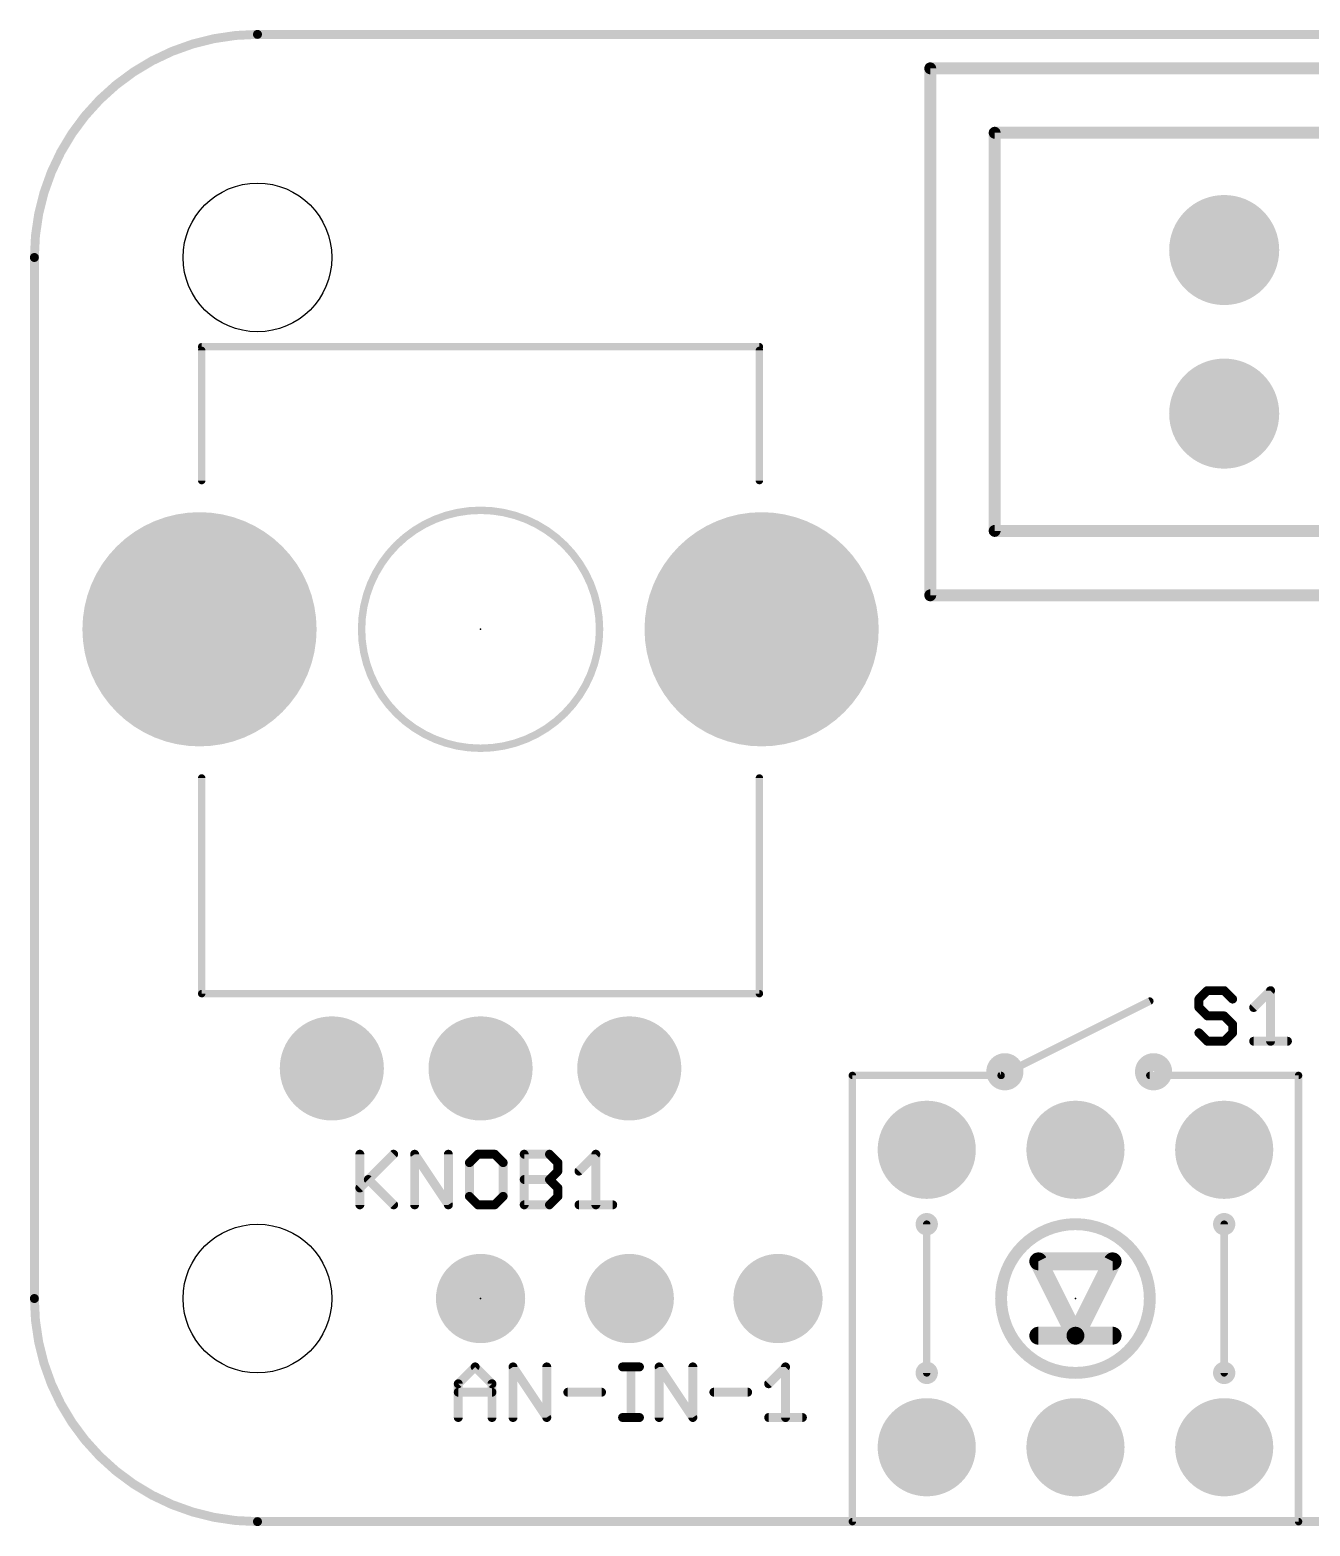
# Model space of a CAD drawing. Extents: x -0.1 to 50.9, y -0.1 to 25.5.
# Drawn here: x -0.08 to 21.79, y -0.08 to 25.48 of the extents above; entities that cross this region are included whole.
import ezdxf

# ---------------------------------------------------------------- set-up
doc = ezdxf.new("R2010")
doc.units = 0
for name, color, linetype in [('17', 94, 'CONTINUOUS'), ('20', 178, 'CONTINUOUS'), ('21', 250, 'CONTINUOUS'), ('22', 250, 'CONTINUOUS'), ('23', 178, 'CONTINUOUS'), ('25', 250, 'CONTINUOUS'), ('51', 250, 'CONTINUOUS'), ('52', 250, 'CONTINUOUS')]:
    doc.layers.add(name, color=color, linetype=linetype)

# ---------------------------------------------------------------- blocks, each defined once
blk = doc.blocks.new('RECT')
blk.add_solid([(-0.5, -0.5), (0.5, -0.5), (-0.5, 0.5), (0.5, 0.5)])
blk = doc.blocks.new('ROUNDP')
at = {"const_width": 0.5}
blk.add_lwpolyline([(0, -0.25, 1), (0, 0.25, 1), (0, -0.25)], format="xyb", dxfattribs=at)

msp = doc.modelspace()

# ---------------------------------------------------------------- linework, layer by layer
at = {"layer": '20'}
for points, const_width in [([(3.81, 25.4, 0.4142), (0, 21.59)], 0.1524), ([(3.81, 25.4381, 1), (3.81, 25.3619)], 0.0762), ([(3.81, 25.3619, 1), (3.81, 25.4381)], 0.0762), ([(0.0381, 21.59, 1), (-0.0381, 21.59)], 0.0762), ([(-0.0381, 21.59, 1), (0.0381, 21.59)], 0.0762), ([(0, 3.81, 0.4142), (3.81, 0)], 0.1524), ([(0.0381, 3.81, 1), (-0.0381, 3.81)], 0.0762), ([(-0.0381, 3.81, 1), (0.0381, 3.81)], 0.0762), ([(3.81, 0.0381, 1), (3.81, -0.0381)], 0.0762), ([(3.81, -0.0381, 1), (3.81, 0.0381)], 0.0762)]:
    msp.add_lwpolyline(points, format="xyb", dxfattribs=dict(at, const_width=const_width))
at = {"layer": '20', "const_width": 0.1524}
for points in [[(46.99, 25.4), (3.81, 25.4)], [(0, 21.59), (0, 3.81)], [(3.81, 0), (46.99, 0)]]:
    msp.add_lwpolyline(points, dxfattribs=at)
at = {"layer": '20'}
for centre in [(3.81, 21.59), (3.81, 3.81)]:
    msp.add_circle(centre, 1.27, dxfattribs=at)
at = {"layer": '21'}
for points, const_width in [([(2.8893, 20.0025, 1), (2.8257, 20.0025)], 0.0635), ([(2.8575, 20.0978, 1), (2.8575, 20.0343)], 0.0635), ([(12.4143, 20.0025, 1), (12.3507, 20.0025)], 0.0635), ([(12.3825, 20.0343, 1), (12.3825, 20.0978)], 0.0635), ([(2.8257, 17.78, 1), (2.8893, 17.78)], 0.0635), ([(12.3507, 17.78, 1), (12.4143, 17.78)], 0.0635), ([(7.62, 13.208, 1), (7.62, 17.272, 1), (7.62, 13.208)], 0.127), ([(2.8893, 12.7, 1), (2.8257, 12.7)], 0.0635), ([(12.4143, 12.7, 1), (12.3507, 12.7)], 0.0635), ([(2.8257, 9.017, 1), (2.8893, 9.017)], 0.0635), ([(2.8575, 9.0488, 1), (2.8575, 8.9853)], 0.0635), ([(12.3507, 9.017, 1), (12.4143, 9.017)], 0.0635), ([(12.3825, 8.9853, 1), (12.3825, 9.0488)], 0.0635), ([(19.0642, 8.8616, 1), (19.0358, 8.9184)], 0.0635), ([(16.574, 7.5306, 1), (16.574, 7.8354, 1), (16.574, 7.5306)], 0.3302), ([(19.114, 7.5306, 1), (19.114, 7.8354, 1), (19.114, 7.5306)], 0.3302), ([(14.0018, 7.62, 1), (13.9383, 7.62)], 0.0635), ([(13.97, 7.6517, 1), (13.97, 7.5883)], 0.0635), ([(16.4958, 7.6484, 1), (16.5242, 7.5916)], 0.0635), ([(16.51, 7.5883, 1), (16.51, 7.6517)], 0.0635), ([(19.05, 7.6517, 1), (19.05, 7.5883)], 0.0635), ([(21.6217, 7.62, 1), (21.5583, 7.62)], 0.0635), ([(21.59, 7.5883, 1), (21.59, 7.6517)], 0.0635), ([(15.24, 4.953, 1), (15.24, 5.207, 1), (15.24, 4.953)], 0.127), ([(15.2718, 5.08, 1), (15.2082, 5.08)], 0.0635), ([(17.78, 2.54, 1), (17.78, 5.08, 1), (17.78, 2.54)], 0.2032), ([(20.32, 4.953, 1), (20.32, 5.207, 1), (20.32, 4.953)], 0.127), ([(20.3517, 5.08, 1), (20.2883, 5.08)], 0.0635), ([(17.145, 4.5212, 1), (17.145, 4.3688)], 0.1524), ([(17.2132, 4.4791, 1), (17.0768, 4.4109)], 0.1524), ([(18.4832, 4.4109, 1), (18.3468, 4.4791)], 0.1524), ([(18.415, 4.3688, 1), (18.415, 4.5212)], 0.1524), ([(17.145, 3.2512, 1), (17.145, 3.0988)], 0.1524), ([(17.78, 3.2512, 1), (17.78, 3.0988)], 0.1524), ([(17.78, 3.0988, 1), (17.78, 3.2512)], 0.1524), ([(18.415, 3.0988, 1), (18.415, 3.2512)], 0.1524), ([(17.7118, 3.2091, 1), (17.8482, 3.1409)], 0.1524), ([(17.7118, 3.1409, 1), (17.8482, 3.2091)], 0.1524), ([(15.24, 2.413, 1), (15.24, 2.667, 1), (15.24, 2.413)], 0.127), ([(15.2082, 2.54, 1), (15.2718, 2.54)], 0.0635), ([(20.32, 2.413, 1), (20.32, 2.667, 1), (20.32, 2.413)], 0.127), ([(20.2883, 2.54, 1), (20.3517, 2.54)], 0.0635), ([(13.97, 0.0318, 1), (13.97, -0.0318)], 0.0635), ([(13.9383, 0, 1), (14.0018, 0)], 0.0635), ([(21.5583, 0, 1), (21.6217, 0)], 0.0635), ([(21.59, -0.0318, 1), (21.59, 0.0318)], 0.0635)]:
    msp.add_lwpolyline(points, format="xyb", dxfattribs=dict(at, const_width=const_width))
for points, const_width in [([(12.3825, 20.066), (2.8575, 20.066)], 0.127), ([(2.8575, 17.78), (2.8575, 20.0025)], 0.127), ([(12.3825, 17.78), (12.3825, 20.0025)], 0.127), ([(2.8575, 9.017), (2.8575, 12.7)], 0.127), ([(12.3825, 9.017), (12.3825, 12.7)], 0.127), ([(2.8575, 9.017), (12.3825, 9.017)], 0.127), ([(16.51, 7.62), (19.05, 8.89)], 0.127), ([(13.97, 7.62), (13.97, 0)], 0.127), ([(13.97, 7.62), (16.51, 7.62)], 0.127), ([(19.05, 7.62), (21.59, 7.62)], 0.127), ([(21.59, 0), (21.59, 7.62)], 0.127), ([(15.24, 5.08), (15.24, 2.54)], 0.127), ([(20.32, 5.08), (20.32, 2.54)], 0.127), ([(18.415, 4.445), (17.145, 4.445)], 0.3048), ([(17.145, 4.445), (17.78, 3.175)], 0.3048), ([(17.78, 3.175), (18.415, 4.445)], 0.3048), ([(17.78, 3.175), (17.145, 3.175)], 0.3048), ([(18.415, 3.175), (17.78, 3.175)], 0.3048), ([(21.59, 0), (13.97, 0)], 0.127)]:
    msp.add_lwpolyline(points, dxfattribs=dict(at, const_width=const_width))
at = {"layer": '22', "const_width": 0.2032}
for points in [[(35.5, 24.82), (15.3, 24.82)], [(15.3, 24.82), (15.3, 15.82)], [(15.3, 15.82), (23.2, 15.82)]]:
    msp.add_lwpolyline(points, dxfattribs=at)
at = {"layer": '22', "const_width": 0.1016}
for points in [[(15.3, 24.8708, 1), (15.3, 24.7692)], [(15.3508, 24.82, 1), (15.2492, 24.82)], [(15.3, 15.8708, 1), (15.3, 15.7692)], [(15.2492, 15.82, 1), (15.3508, 15.82)]]:
    msp.add_lwpolyline(points, format="xyb", dxfattribs=at)
at = {"layer": '23'}
for p in [(7.62, 15.24), (7.62, 3.81), (17.78, 3.81)]:
    msp.add_point(p, dxfattribs=at)
at = {"layer": '25', "const_width": 0.1524}
for points in [[(20.0323, 9.0685), (19.8882, 8.9245)], [(19.8882, 8.9245), (19.8882, 8.7804)], [(20.3204, 9.0685), (20.0323, 9.0685)], [(20.4644, 8.9245), (20.3204, 9.0685)], [(20.8237, 8.7804), (21.1118, 9.0685)], [(21.1118, 9.0685), (21.1118, 8.2042)], [(19.8882, 8.7804), (20.0323, 8.6364)], [(20.0323, 8.6364), (20.3204, 8.6364)], [(20.3204, 8.6364), (20.4644, 8.4923)], [(20.4644, 8.4923), (20.4644, 8.3483)], [(20.0323, 8.2042), (19.8882, 8.3483)], [(20.3204, 8.2042), (20.0323, 8.2042)], [(20.4644, 8.3483), (20.3204, 8.2042)], [(20.8237, 8.2042), (21.3999, 8.2042)], [(5.5586, 6.2745), (5.5586, 5.4102)], [(5.5586, 5.6983), (6.1348, 6.2745)], [(6.4941, 5.4102), (6.4941, 6.2745)], [(6.4941, 6.2745), (7.0703, 5.4102)], [(7.0703, 5.4102), (7.0703, 6.2745)], [(7.5737, 6.2745), (7.4296, 6.1305)], [(7.4296, 6.1305), (7.4296, 5.5543)], [(7.8618, 6.2745), (7.5737, 6.2745)], [(8.0059, 6.1305), (7.8618, 6.2745)], [(8.0059, 5.5543), (8.0059, 6.1305)], [(8.3652, 5.4102), (8.3652, 6.2745)], [(8.3652, 6.2745), (8.7973, 6.2745)], [(8.7973, 6.2745), (8.9414, 6.1305)], [(8.9414, 6.1305), (8.9414, 5.9864)], [(9.3007, 5.9864), (9.5888, 6.2745)], [(9.5888, 6.2745), (9.5888, 5.4102)], [(5.7027, 5.8424), (6.1348, 5.4102)], [(8.3652, 5.8424), (8.7973, 5.8424)], [(8.9414, 5.9864), (8.7973, 5.8424)], [(8.7973, 5.8424), (8.9414, 5.6983)], [(7.4296, 5.5543), (7.5737, 5.4102)], [(7.8618, 5.4102), (8.0059, 5.5543)], [(8.9414, 5.5543), (8.7973, 5.4102)], [(8.9414, 5.6983), (8.9414, 5.5543)], [(7.5737, 5.4102), (7.8618, 5.4102)], [(8.7973, 5.4102), (8.3652, 5.4102)], [(9.3007, 5.4102), (9.8769, 5.4102)], [(7.239, 2.3542), (7.5271, 2.6423)], [(7.5271, 2.6423), (7.8152, 2.3542)], [(8.1745, 1.778), (8.1745, 2.6423)], [(8.1745, 2.6423), (8.7507, 1.778)], [(8.7507, 1.778), (8.7507, 2.6423)], [(10.0456, 2.6423), (10.3337, 2.6423)], [(10.1896, 1.778), (10.1896, 2.6423)], [(10.6692, 1.778), (10.6692, 2.6423)], [(10.6692, 2.6423), (11.2455, 1.778)], [(11.2455, 1.778), (11.2455, 2.6423)], [(12.5403, 2.3542), (12.8284, 2.6423)], [(12.8284, 2.6423), (12.8284, 1.778)], [(7.239, 1.778), (7.239, 2.3542)], [(7.8152, 2.3542), (7.8152, 1.778)], [(7.239, 2.2102), (7.8152, 2.2102)], [(9.11, 2.2102), (9.6863, 2.2102)], [(11.6048, 2.2102), (12.181, 2.2102)], [(10.0456, 1.778), (10.3337, 1.778)], [(12.5403, 1.778), (13.1165, 1.778)]]:
    msp.add_lwpolyline(points, dxfattribs=at)
at = {"layer": '25', "const_width": 0.0762}
for points in [[(19.9263, 8.9245, 1), (19.8501, 8.9245)], [(19.8613, 8.9514, 1), (19.9151, 8.8975)], [(20.0323, 9.1066, 1), (20.0323, 9.0304)], [(20.0592, 9.0416, 1), (20.0053, 9.0955)], [(20.3473, 9.0955, 1), (20.2934, 9.0416)], [(20.3204, 9.0304, 1), (20.3204, 9.1066)], [(20.4375, 8.8975, 1), (20.4914, 8.9514)], [(21.1499, 9.0685, 1), (21.0737, 9.0685)], [(21.1388, 9.0416, 1), (21.0849, 9.0955)], [(19.9151, 8.8074, 1), (19.8613, 8.7535)], [(19.8501, 8.7804, 1), (19.9263, 8.7804)], [(20.0323, 8.6745, 1), (20.0323, 8.5983)], [(20.0053, 8.6094, 1), (20.0592, 8.6633)], [(20.3473, 8.6633, 1), (20.2934, 8.6094)], [(20.3204, 8.5983, 1), (20.3204, 8.6745)], [(20.7968, 8.8074, 1), (20.8507, 8.7535)], [(20.5025, 8.4923, 1), (20.4263, 8.4923)], [(20.4375, 8.4654, 1), (20.4914, 8.5193)], [(19.9151, 8.3752, 1), (19.8613, 8.3213)], [(20.0323, 8.2423, 1), (20.0323, 8.1661)], [(20.0053, 8.1773, 1), (20.0592, 8.2311)], [(20.2934, 8.2311, 1), (20.3473, 8.1773)], [(20.3204, 8.1661, 1), (20.3204, 8.2423)], [(20.4263, 8.3483, 1), (20.5025, 8.3483)], [(20.4914, 8.3213, 1), (20.4375, 8.3752)], [(20.8237, 8.2423, 1), (20.8237, 8.1661)], [(21.0737, 8.2042, 1), (21.1499, 8.2042)], [(21.3999, 8.1661, 1), (21.3999, 8.2423)], [(5.5967, 6.2745, 1), (5.5205, 6.2745)], [(6.1618, 6.2476, 1), (6.1079, 6.3015)], [(6.5258, 6.2957, 1), (6.4624, 6.2534)], [(6.5322, 6.2745, 1), (6.456, 6.2745)], [(7.1084, 6.2745, 1), (7.0322, 6.2745)], [(7.4677, 6.1305, 1), (7.3915, 6.1305)], [(7.4027, 6.1574, 1), (7.4566, 6.1035)], [(7.5737, 6.3126, 1), (7.5737, 6.2364)], [(7.6006, 6.2476, 1), (7.5468, 6.3015)], [(7.8888, 6.3015, 1), (7.8349, 6.2476)], [(7.8618, 6.2364, 1), (7.8618, 6.3126)], [(8.044, 6.1305, 1), (7.9678, 6.1305)], [(7.9789, 6.1035, 1), (8.0328, 6.1574)], [(8.4033, 6.2745, 1), (8.3271, 6.2745)], [(8.3652, 6.3126, 1), (8.3652, 6.2364)], [(8.8243, 6.3015, 1), (8.7704, 6.2476)], [(8.7973, 6.2364, 1), (8.7973, 6.3126)], [(8.9795, 6.1305, 1), (8.9033, 6.1305)], [(8.9144, 6.1035, 1), (8.9683, 6.1574)], [(9.6269, 6.2745, 1), (9.5507, 6.2745)], [(9.6157, 6.2476, 1), (9.5618, 6.3015)], [(5.7296, 5.8693, 1), (5.6757, 5.8154)], [(8.3652, 5.8805, 1), (8.3652, 5.8043)], [(8.8243, 5.8693, 1), (8.7704, 5.8154)], [(8.7704, 5.8693, 1), (8.8243, 5.8154)], [(8.7973, 5.8043, 1), (8.7973, 5.8805)], [(8.9033, 5.9864, 1), (8.9795, 5.9864)], [(8.9683, 5.9595, 1), (8.9144, 6.0134)], [(9.2737, 6.0134, 1), (9.3276, 5.9595)], [(5.5317, 5.7253, 1), (5.5855, 5.6714)], [(7.4566, 5.5812, 1), (7.4027, 5.5273)], [(8.0328, 5.5273, 1), (7.9789, 5.5812)], [(8.9795, 5.6983, 1), (8.9033, 5.6983)], [(8.9144, 5.6714, 1), (8.9683, 5.7253)], [(8.9683, 5.5273, 1), (8.9144, 5.5812)], [(5.5205, 5.4102, 1), (5.5967, 5.4102)], [(6.1079, 5.3833, 1), (6.1618, 5.4371)], [(6.456, 5.4102, 1), (6.5322, 5.4102)], [(7.0322, 5.4102, 1), (7.1084, 5.4102)], [(7.0386, 5.3891, 1), (7.102, 5.4313)], [(7.3915, 5.5543, 1), (7.4677, 5.5543)], [(7.5737, 5.4483, 1), (7.5737, 5.3721)], [(7.5468, 5.3833, 1), (7.6006, 5.4371)], [(7.8349, 5.4371, 1), (7.8888, 5.3833)], [(7.8618, 5.3721, 1), (7.8618, 5.4483)], [(7.9678, 5.5543, 1), (8.044, 5.5543)], [(8.3652, 5.4483, 1), (8.3652, 5.3721)], [(8.3271, 5.4102, 1), (8.4033, 5.4102)], [(8.7704, 5.4371, 1), (8.8243, 5.3833)], [(8.7973, 5.3721, 1), (8.7973, 5.4483)], [(8.9033, 5.5543, 1), (8.9795, 5.5543)], [(9.3007, 5.4483, 1), (9.3007, 5.3721)], [(9.5507, 5.4102, 1), (9.6269, 5.4102)], [(9.8769, 5.3721, 1), (9.8769, 5.4483)], [(7.5541, 2.6693, 1), (7.5002, 2.6154)], [(7.5541, 2.6154, 1), (7.5002, 2.6693)], [(8.2062, 2.6635, 1), (8.1428, 2.6212)], [(8.2126, 2.6423, 1), (8.1364, 2.6423)], [(8.7888, 2.6423, 1), (8.7126, 2.6423)], [(10.0456, 2.6804, 1), (10.0456, 2.6042)], [(10.2277, 2.6423, 1), (10.1515, 2.6423)], [(10.3337, 2.6042, 1), (10.3337, 2.6804)], [(10.7009, 2.6635, 1), (10.6375, 2.6212)], [(10.7073, 2.6423, 1), (10.6311, 2.6423)], [(11.2836, 2.6423, 1), (11.2074, 2.6423)], [(12.8665, 2.6423, 1), (12.7903, 2.6423)], [(12.8553, 2.6154, 1), (12.8014, 2.6693)], [(7.2771, 2.3542, 1), (7.2009, 2.3542)], [(7.2121, 2.3812, 1), (7.2659, 2.3273)], [(7.8533, 2.3542, 1), (7.7771, 2.3542)], [(7.7883, 2.3273, 1), (7.8422, 2.3812)], [(12.5133, 2.3812, 1), (12.5672, 2.3273)], [(7.239, 2.2483, 1), (7.239, 2.1721)], [(7.8152, 2.1721, 1), (7.8152, 2.2483)], [(9.11, 2.2483, 1), (9.11, 2.1721)], [(9.6863, 2.1721, 1), (9.6863, 2.2483)], [(11.6048, 2.2483, 1), (11.6048, 2.1721)], [(12.181, 2.1721, 1), (12.181, 2.2483)], [(7.2009, 1.778, 1), (7.2771, 1.778)], [(7.7771, 1.778, 1), (7.8533, 1.778)], [(8.1364, 1.778, 1), (8.2126, 1.778)], [(8.7126, 1.778, 1), (8.7888, 1.778)], [(8.719, 1.7569, 1), (8.7824, 1.7991)], [(10.0456, 1.8161, 1), (10.0456, 1.7399)], [(10.1515, 1.778, 1), (10.2277, 1.778)], [(10.3337, 1.7399, 1), (10.3337, 1.8161)], [(10.6311, 1.778, 1), (10.7073, 1.778)], [(11.2074, 1.778, 1), (11.2836, 1.778)], [(11.2138, 1.7569, 1), (11.2772, 1.7991)], [(12.5403, 1.8161, 1), (12.5403, 1.7399)], [(12.7903, 1.778, 1), (12.8665, 1.778)], [(13.1165, 1.7399, 1), (13.1165, 1.8161)]]:
    msp.add_lwpolyline(points, format="xyb", dxfattribs=at)
at = {"layer": '52', "const_width": 0.2032}
for points in [[(34.4, 23.72), (16.4, 23.72)], [(16.4, 16.92), (16.4, 23.72)], [(16.4, 16.92), (23.2, 16.92)]]:
    msp.add_lwpolyline(points, dxfattribs=at)
at = {"layer": '52', "const_width": 0.1016}
for points in [[(16.4, 23.7708, 1), (16.4, 23.6692)], [(16.4508, 23.72, 1), (16.3492, 23.72)], [(16.4, 16.9708, 1), (16.4, 16.8692)], [(16.3492, 16.92, 1), (16.4508, 16.92)]]:
    msp.add_lwpolyline(points, format="xyb", dxfattribs=at)

# ---------------------------------------------------------------- block references
at = {"layer": '17'}
for p, xscale, yscale, rotation in [((20.32, 21.717), 1.8796, 1.8796, 180), ((20.32, 21.717), 1.8796, 1.8796, 180), ((20.32, 18.923), 1.8796, 1.8796, 180), ((20.32, 18.923), 1.8796, 1.8796, 180), ((7.62, 3.81), 1.524, 1.524, 90), ((7.62, 3.81), 1.524, 1.524, 90), ((10.16, 3.81), 1.524, 1.524, 90), ((10.16, 3.81), 1.524, 1.524, 90), ((12.7, 3.81), 1.524, 1.524, 90), ((12.7, 3.81), 1.524, 1.524, 90)]:
    msp.add_blockref('ROUNDP', p, dxfattribs=dict(at, xscale=xscale, yscale=yscale, rotation=rotation))
for p, xscale, yscale in [((2.82, 15.24), 4, 4), ((2.82, 15.24), 4, 4), ((12.42, 15.24), 4, 4), ((12.42, 15.24), 4, 4), ((5.08, 7.74), 1.778, 1.778), ((5.08, 7.74), 1.778, 1.778), ((7.62, 7.74), 1.778, 1.778), ((7.62, 7.74), 1.778, 1.778), ((10.16, 7.74), 1.778, 1.778), ((10.16, 7.74), 1.778, 1.778), ((15.24, 6.35), 1.6764, 1.6764), ((15.24, 6.35), 1.6764, 1.6764), ((17.78, 6.35), 1.6764, 1.6764), ((17.78, 6.35), 1.6764, 1.6764), ((20.32, 6.35), 1.6764, 1.6764), ((20.32, 6.35), 1.6764, 1.6764), ((15.24, 1.27), 1.6764, 1.6764), ((15.24, 1.27), 1.6764, 1.6764), ((17.78, 1.27), 1.6764, 1.6764), ((17.78, 1.27), 1.6764, 1.6764), ((20.32, 1.27), 1.6764, 1.6764), ((20.32, 1.27), 1.6764, 1.6764)]:
    msp.add_blockref('ROUNDP', p, dxfattribs=dict(at, xscale=xscale, yscale=yscale))
at = {"layer": '51', "xscale": 0.508, "yscale": 0.508}
for p in [(7.62, 3.81), (10.16, 3.81), (12.7, 3.81)]:
    msp.add_blockref('RECT', p, dxfattribs=at)
at = {"layer": '52', "xscale": 0.508, "yscale": 0.508, "rotation": 180}
for p in [(20.32, 21.59), (20.32, 19.05)]:
    msp.add_blockref('RECT', p, dxfattribs=at)

doc.saveas('drawing.dxf')
